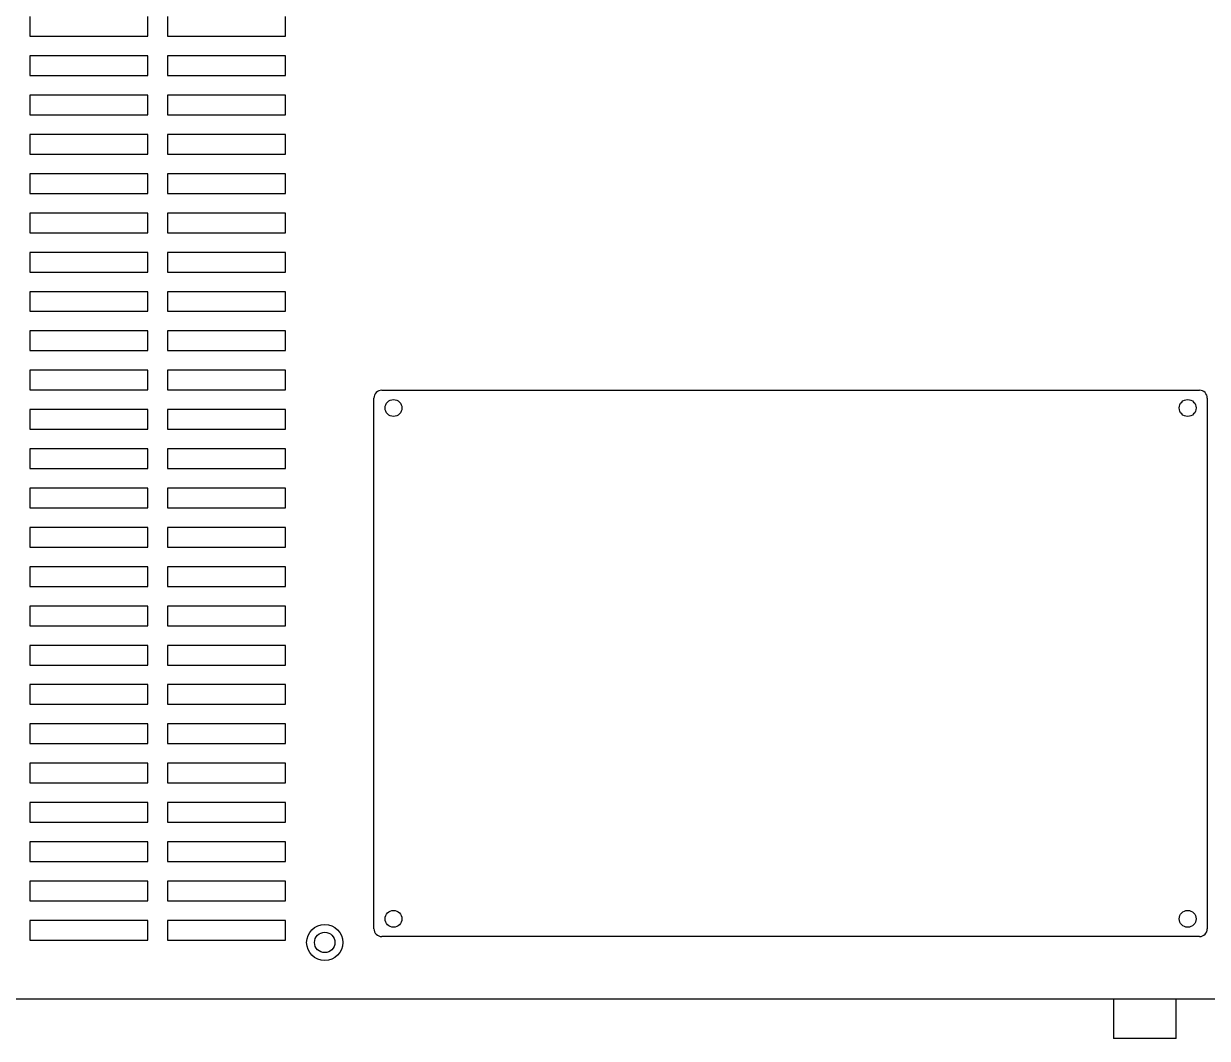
# Model space of a CAD drawing. Header units: inches. Extents: x 0 to 137, y 0 to 88.
# Drawn here: x 71.11 to 82.87, y 12.52 to 22.61 of the extents above; entities that cross this region are included whole.
import ezdxf

# ---------------------------------------------------------------- set-up
doc = ezdxf.new("R2010")
doc.units = ezdxf.units.IN
doc.header["$MEASUREMENT"] = 0

# ---------------------------------------------------------------- blocks, each defined once
blk = doc.blocks.new('FANUC_R-30iB_A-Cab_Std_LV')
for p, q in [((-283.6, 260), (-283.6, 255)), ((-253.6, 255), (-253.6, 260)), ((-248.6, 260), (-248.6, 255)), ((-218.6, 255), (-218.6, 260)), ((-283.6, 255), (-253.6, 255)), ((-248.6, 255), (-218.6, 255)), ((-253.6, 250), (-283.6, 250)), ((-283.6, 250), (-283.6, 245)), ((-253.6, 245), (-253.6, 250)), ((-218.6, 250), (-248.6, 250)), ((-248.6, 250), (-248.6, 245)), ((-218.6, 245), (-218.6, 250)), ((-283.6, 245), (-253.6, 245)), ((-248.6, 245), (-218.6, 245)), ((-253.6, 240), (-283.6, 240)), ((-283.6, 240), (-283.6, 235)), ((-253.6, 235), (-253.6, 240)), ((-218.6, 240), (-248.6, 240)), ((-248.6, 240), (-248.6, 235)), ((-218.6, 235), (-218.6, 240)), ((-283.6, 235), (-253.6, 235)), ((-248.6, 235), (-218.6, 235)), ((-253.6, 230), (-283.6, 230)), ((-283.6, 230), (-283.6, 225)), ((-253.6, 225), (-253.6, 230)), ((-218.6, 230), (-248.6, 230)), ((-248.6, 230), (-248.6, 225)), ((-218.6, 225), (-218.6, 230)), ((-283.6, 225), (-253.6, 225)), ((-248.6, 225), (-218.6, 225)), ((-253.6, 220), (-283.6, 220)), ((-283.6, 220), (-283.6, 215)), ((-253.6, 215), (-253.6, 220)), ((-218.6, 220), (-248.6, 220)), ((-248.6, 220), (-248.6, 215)), ((-218.6, 215), (-218.6, 220)), ((-283.6, 215), (-253.6, 215)), ((-248.6, 215), (-218.6, 215)), ((-253.6, 210), (-283.6, 210)), ((-283.6, 210), (-283.6, 205)), ((-253.6, 205), (-253.6, 210)), ((-218.6, 210), (-248.6, 210)), ((-248.6, 210), (-248.6, 205)), ((-218.6, 205), (-218.6, 210)), ((-283.6, 205), (-253.6, 205)), ((-248.6, 205), (-218.6, 205)), ((-253.6, 200), (-283.6, 200)), ((-283.6, 200), (-283.6, 195)), ((-253.6, 195), (-253.6, 200)), ((-218.6, 200), (-248.6, 200)), ((-248.6, 200), (-248.6, 195)), ((-218.6, 195), (-218.6, 200)), ((-283.6, 195), (-253.6, 195)), ((-248.6, 195), (-218.6, 195)), ((-253.6, 190), (-283.6, 190)), ((-283.6, 190), (-283.6, 185)), ((-253.6, 185), (-253.6, 190)), ((-218.6, 190), (-248.6, 190)), ((-248.6, 190), (-248.6, 185)), ((-218.6, 185), (-218.6, 190)), ((-283.6, 185), (-253.6, 185)), ((-248.6, 185), (-218.6, 185)), ((-253.6, 180), (-283.6, 180)), ((-283.6, 180), (-283.6, 175)), ((-253.6, 175), (-253.6, 180)), ((-218.6, 180), (-248.6, 180)), ((-248.6, 180), (-248.6, 175)), ((-218.6, 175), (-218.6, 180)), ((-283.6, 175), (-253.6, 175)), ((-248.6, 175), (-218.6, 175)), ((-253.6, 170), (-283.6, 170)), ((-283.6, 170), (-283.6, 165)), ((-253.6, 165), (-253.6, 170)), ((-218.6, 170), (-248.6, 170)), ((-248.6, 170), (-248.6, 165)), ((-218.6, 165), (-218.6, 170)), ((-283.6, 165), (-253.6, 165)), ((-248.6, 165), (-218.6, 165)), ((-196.1, 27.9), (-196.1, 162.9)), ((-194.1, 164.9), (13.9, 164.9)), ((15.9, 162.9), (15.9, 27.9)), ((-253.6, 160), (-283.6, 160)), ((-283.6, 160), (-283.6, 155)), ((-253.6, 155), (-253.6, 160)), ((-218.6, 160), (-248.6, 160)), ((-248.6, 160), (-248.6, 155)), ((-218.6, 155), (-218.6, 160)), ((-283.6, 155), (-253.6, 155)), ((-248.6, 155), (-218.6, 155)), ((-253.6, 150), (-283.6, 150)), ((-283.6, 150), (-283.6, 145)), ((-253.6, 145), (-253.6, 150)), ((-218.6, 150), (-248.6, 150)), ((-248.6, 150), (-248.6, 145)), ((-218.6, 145), (-218.6, 150)), ((-283.6, 145), (-253.6, 145)), ((-248.6, 145), (-218.6, 145)), ((-253.6, 140), (-283.6, 140)), ((-283.6, 140), (-283.6, 135)), ((-253.6, 135), (-253.6, 140)), ((-218.6, 140), (-248.6, 140)), ((-248.6, 140), (-248.6, 135)), ((-218.6, 135), (-218.6, 140)), ((-283.6, 135), (-253.6, 135)), ((-248.6, 135), (-218.6, 135)), ((-253.6, 130), (-283.6, 130)), ((-283.6, 130), (-283.6, 125)), ((-253.6, 125), (-253.6, 130)), ((-218.6, 130), (-248.6, 130)), ((-248.6, 130), (-248.6, 125)), ((-218.6, 125), (-218.6, 130)), ((-283.6, 125), (-253.6, 125)), ((-248.6, 125), (-218.6, 125)), ((-253.6, 120), (-283.6, 120)), ((-283.6, 120), (-283.6, 115)), ((-253.6, 115), (-253.6, 120)), ((-218.6, 120), (-248.6, 120)), ((-248.6, 120), (-248.6, 115)), ((-218.6, 115), (-218.6, 120)), ((-283.6, 115), (-253.6, 115)), ((-248.6, 115), (-218.6, 115)), ((-253.6, 110), (-283.6, 110)), ((-283.6, 110), (-283.6, 105)), ((-253.6, 105), (-253.6, 110)), ((-218.6, 110), (-248.6, 110)), ((-248.6, 110), (-248.6, 105)), ((-218.6, 105), (-218.6, 110)), ((-283.6, 105), (-253.6, 105)), ((-248.6, 105), (-218.6, 105)), ((-253.6, 100), (-283.6, 100)), ((-283.6, 100), (-283.6, 95)), ((-253.6, 95), (-253.6, 100)), ((-218.6, 100), (-248.6, 100)), ((-248.6, 100), (-248.6, 95)), ((-218.6, 95), (-218.6, 100)), ((-283.6, 95), (-253.6, 95)), ((-248.6, 95), (-218.6, 95)), ((-253.6, 90), (-283.6, 90)), ((-283.6, 90), (-283.6, 85)), ((-253.6, 85), (-253.6, 90)), ((-218.6, 90), (-248.6, 90)), ((-248.6, 90), (-248.6, 85)), ((-218.6, 85), (-218.6, 90)), ((-283.6, 85), (-253.6, 85)), ((-248.6, 85), (-218.6, 85)), ((-253.6, 80), (-283.6, 80)), ((-283.6, 80), (-283.6, 75)), ((-253.6, 75), (-253.6, 80)), ((-218.6, 80), (-248.6, 80)), ((-248.6, 80), (-248.6, 75)), ((-218.6, 75), (-218.6, 80)), ((-283.6, 75), (-253.6, 75)), ((-248.6, 75), (-218.6, 75)), ((-253.6, 70), (-283.6, 70)), ((-283.6, 70), (-283.6, 65)), ((-253.6, 65), (-253.6, 70)), ((-218.6, 70), (-248.6, 70)), ((-248.6, 70), (-248.6, 65)), ((-218.6, 65), (-218.6, 70)), ((-283.6, 65), (-253.6, 65)), ((-248.6, 65), (-218.6, 65)), ((-253.6, 60), (-283.6, 60)), ((-283.6, 60), (-283.6, 55)), ((-253.6, 55), (-253.6, 60)), ((-218.6, 60), (-248.6, 60)), ((-248.6, 60), (-248.6, 55)), ((-218.6, 55), (-218.6, 60)), ((-283.6, 55), (-253.6, 55)), ((-248.6, 55), (-218.6, 55)), ((-253.6, 50), (-283.6, 50)), ((-283.6, 50), (-283.6, 45)), ((-253.6, 45), (-253.6, 50)), ((-218.6, 50), (-248.6, 50)), ((-248.6, 50), (-248.6, 45)), ((-218.6, 45), (-218.6, 50)), ((-283.6, 45), (-253.6, 45)), ((-248.6, 45), (-218.6, 45)), ((-253.6, 40), (-283.6, 40)), ((-283.6, 40), (-283.6, 35)), ((-253.6, 35), (-253.6, 40)), ((-218.6, 40), (-248.6, 40)), ((-248.6, 40), (-248.6, 35)), ((-218.6, 35), (-218.6, 40)), ((-283.6, 35), (-253.6, 35)), ((-248.6, 35), (-218.6, 35)), ((-253.6, 30), (-283.6, 30)), ((-283.6, 30), (-283.6, 25)), ((-253.6, 25), (-253.6, 30)), ((-218.6, 30), (-248.6, 30)), ((-248.6, 30), (-248.6, 25)), ((-218.6, 25), (-218.6, 30)), ((-283.6, 25), (-253.6, 25)), ((-248.6, 25), (-218.6, 25)), ((13.9, 25.9), (-194.1, 25.9)), ((40, 10), (-408.4, 10)), ((-8, 10), (-8, 0)), ((8, 0), (8, 10)), ((8, 0), (-8, 0))]:
    blk.add_line(p, q)
for centre, radius in [((-191.1, 160.4), 2.15), ((10.9, 160.4), 2.15), ((-191.1, 30.4), 2.15), ((10.9, 30.4), 2.15), ((-208.6, 24.4), 4.6), ((-208.6, 24.4), 2.6)]:
    blk.add_circle(centre, radius)
for centre, start, end in [((-194.1, 162.9), 90, 180), ((13.9, 162.9), 0, 90), ((-194.1, 27.9), 180, 270), ((13.9, 27.9), 270, 0)]:
    blk.add_arc(centre, 2, start, end)

msp = doc.modelspace()

# ---------------------------------------------------------------- block references
at = {"xscale": 0.03904303040372151, "yscale": 0.03904303040372151, "zscale": 0.03904303040372151}
msp.add_blockref('FANUC_R-30iB_A-Cab_Std_LV', (82.24445, 12.52472), dxfattribs=at)

doc.saveas('drawing.dxf')
